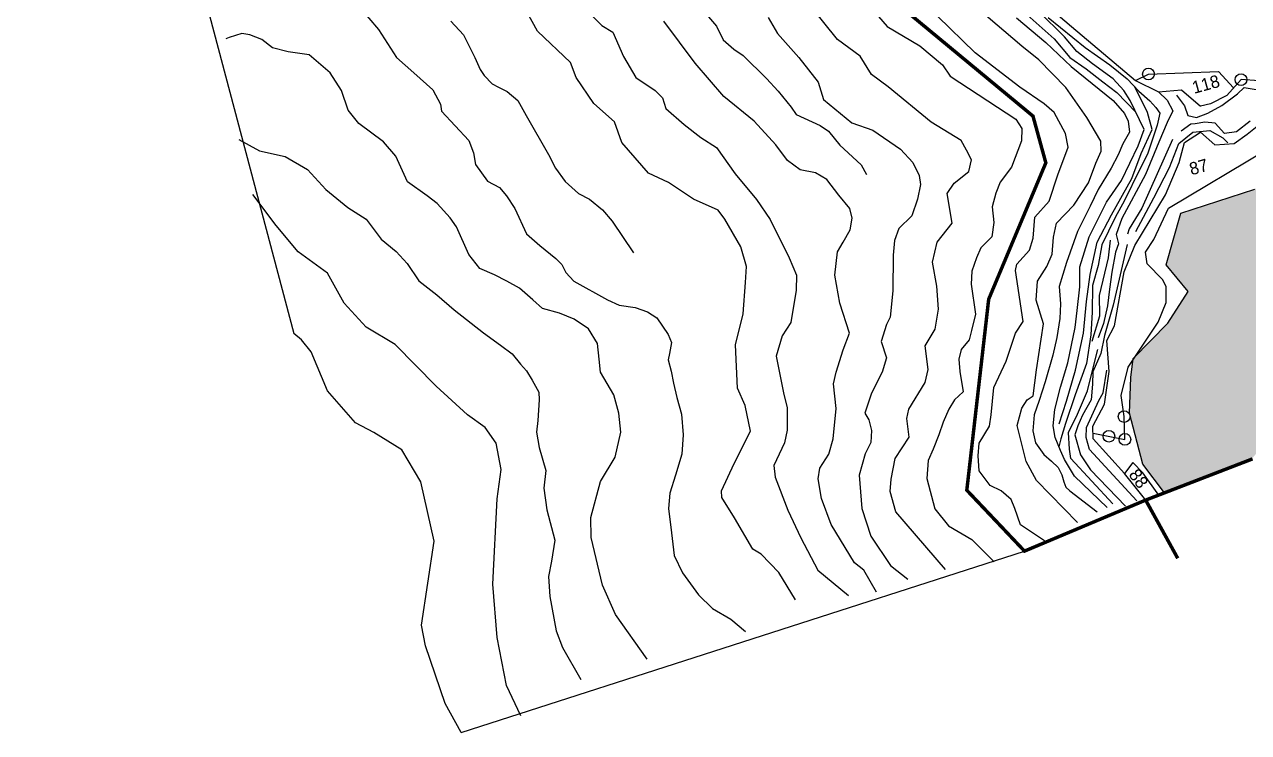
# Model space of a CAD drawing. Header units: metres. Extents: x 348792 to 355298, y 1756417 to 1761028.
# Drawn here: x 349190 to 350147, y 1756648 to 1757202 of the extents above; entities that cross this region are included whole.
import ezdxf

# ---------------------------------------------------------------- set-up
doc = ezdxf.new("R2010")
doc.units = ezdxf.units.M
doc.header["$MEASUREMENT"] = 0
doc.linetypes.add('DASHDOT', pattern=[1, 0.5, -0.25, 0, -0.25])
doc.linetypes.add('DIVIDE', pattern=[1.25, 0.5, -0.25, 0, -0.25, 0, -0.25])
for name, color, linetype in [('LINE_WATER', 4, 'Continuous'), ('OFF', 1, 'Continuous'), ('POLY_HATCH', 12, 'Continuous'), ('POLY_PARCEL', 6, 'Continuous'), ('POLY_WATER', 4, 'Continuous'), ('SYM_STONE', 1, 'Continuous'), ('TEXT_PARCEL', 7, 'Continuous'), ('V_BOUND_LINE', 7, 'Continuous'), ('V_BOUND_STREAM_LINE', 7, 'DASHDOT'), ('V_DIVIDE_LINE', 7, 'DIVIDE')]:
    doc.layers.add(name, color=color, linetype=linetype)
doc.styles.add('TEXT_MAP', font='KRDEV050.TTF')

# ---------------------------------------------------------------- blocks, each defined once
blk = doc.blocks.new('STONE')
blk.add_circle((0, 0), 0.851)
blk = doc.blocks.new('GFEW')
at = {"layer": 'POLY_HATCH'}
h = blk.add_hatch(dxfattribs=at)
h.set_pattern_fill('ZIGZAG', color=256, scale=15, style=0)
h.set_pattern_definition([(0, (2355.3488, 7774.6504), (1.875, 1.875), [1.875, -1.875]), (90, (2357.2238, 7774.6504), (-1.875, 1.875), [1.875, -1.875])])
edge = h.paths.add_edge_path()
edge.add_line((2655.58, 7960.59), (2636.77, 7955.55))
edge.add_line((2636.77, 7955.55), (2634.49, 7955.46))
edge.add_line((2634.49, 7955.46), (2629.76, 7949.19))
edge.add_line((2629.76, 7949.19), (2628.66, 7946.56))
edge.add_line((2628.66, 7946.56), (2623.53, 7944.57))
edge.add_line((2623.53, 7944.57), (2610.42, 7940.66))
edge.add_line((2610.42, 7940.66), (2606.67, 7939.44))
edge.add_line((2606.67, 7939.44), (2606.02, 7929.51))
edge.add_line((2606.02, 7929.51), (2606.33, 7927.52))
edge.add_line((2606.33, 7927.52), (2600.35, 7920.48))
edge.add_line((2600.35, 7920.48), (2597.98, 7921.63))
edge.add_line((2597.98, 7921.63), (2582.27, 7927.75))
edge.add_line((2582.27, 7927.75), (2564.89, 7926.07))
edge.add_line((2564.89, 7926.07), (2547.03, 7921.55))
edge.add_line((2547.03, 7921.55), (2540.75, 7922.24))
edge.add_line((2540.75, 7922.24), (2531.02, 7922.93))
edge.add_line((2531.02, 7922.93), (2528.21, 7922.8))
edge.add_line((2528.21, 7922.8), (2523.14, 7919.31))
edge.add_line((2523.14, 7919.31), (2511.41, 7910.36))
edge.add_line((2511.41, 7910.36), (2506.5, 7906.93))
edge.add_line((2506.5, 7906.93), (2495.55, 7905.83))
edge.add_line((2495.55, 7905.83), (2493.11, 7905.59))
edge.add_line((2493.11, 7905.59), (2491.15, 7910.43))
edge.add_line((2491.15, 7910.43), (2491.25, 7918.06))
edge.add_line((2491.25, 7918.06), (2492.81, 7922.95))
edge.add_line((2492.81, 7922.95), (2493.89, 7925.5))
edge.add_line((2493.89, 7925.5), (2500.07, 7929.12))
edge.add_line((2500.07, 7929.12), (2504.08, 7932.74))
edge.add_line((2504.08, 7932.74), (2502.05, 7937.32))
edge.add_line((2502.05, 7937.32), (2506.07, 7943.97))
edge.add_line((2506.07, 7943.97), (2517.34, 7944.46))
edge.add_line((2517.34, 7944.46), (2523.8, 7947.79))
edge.add_line((2523.8, 7947.79), (2531.45, 7944.46))
edge.add_line((2531.45, 7944.46), (2539.29, 7938.3))
edge.add_line((2539.29, 7938.3), (2547.88, 7933.97))
edge.add_line((2547.88, 7933.97), (2549.54, 7940.33))
edge.add_line((2549.54, 7940.33), (2555.82, 7945.51))
edge.add_line((2555.82, 7945.51), (2564.34, 7940.23))
edge.add_line((2564.34, 7940.23), (2566.79, 7938.76))
edge.add_line((2566.79, 7938.76), (2571.99, 7941.7))
edge.add_line((2571.99, 7941.7), (2578.55, 7935.43))
edge.add_line((2578.55, 7935.43), (2590.02, 7932.01))
edge.add_line((2590.02, 7932.01), (2593.94, 7929.95))
edge.add_line((2593.94, 7929.95), (2598.41, 7929.25))
edge.add_line((2598.41, 7929.25), (2600.47, 7934.44))
edge.add_line((2600.47, 7934.44), (2598.81, 7944.03))
edge.add_line((2598.81, 7944.03), (2599.97, 7948.91))
edge.add_line((2599.97, 7948.91), (2601.64, 7952.14))
edge.add_line((2601.64, 7952.14), (2609.18, 7955.76))
edge.add_line((2609.18, 7955.76), (2613.79, 7950.09))
edge.add_line((2613.79, 7950.09), (2614.18, 7955.76))
edge.add_line((2614.18, 7955.76), (2616.73, 7960.56))
edge.add_line((2616.73, 7960.56), (2622.9, 7959.97))
edge.add_line((2622.9, 7959.97), (2625.25, 7955.67))
edge.add_line((2625.25, 7955.67), (2625.55, 7965.55))
edge.add_line((2625.55, 7965.55), (2629.24, 7968.07))
edge.add_line((2629.24, 7968.07), (2634.11, 7966.64))
edge.add_line((2634.11, 7966.64), (2639.2, 7967.13))
edge.add_line((2639.2, 7967.13), (2639.04, 7963.64))
edge.add_line((2639.04, 7963.64), (2655.82, 7969.5))
edge.add_line((2655.82, 7969.5), (2667.2, 7978.05))
edge.add_line((2667.2, 7978.05), (2672.87, 7995.75))
edge.add_line((2672.87, 7995.75), (2677.6, 8010.29))
edge.add_line((2677.6, 8010.29), (2705.75, 8019.44))
edge.add_line((2705.75, 8019.44), (2713.58, 8022.08))
edge.add_line((2713.58, 8022.08), (2714.94, 8022.99))
edge.add_line((2714.94, 8022.99), (2717.13, 8023.72))
edge.add_line((2717.13, 8023.72), (2718.58, 8024.26))
edge.add_line((2718.58, 8024.26), (2722.32, 8025.81))
edge.add_line((2722.32, 8025.81), (2728.12, 8028.12))
edge.add_line((2728.12, 8028.12), (2730.21, 8028.93))
edge.add_line((2730.21, 8028.93), (2732.67, 8029.21))
edge.add_line((2732.67, 8029.21), (2742.68, 8032.3))
edge.add_line((2742.68, 8032.3), (2747.51, 8033.21))
edge.add_line((2747.51, 8033.21), (2754.7, 8033.57))
edge.add_line((2754.7, 8033.57), (2758.56, 8034.51))
edge.add_line((2758.56, 8034.51), (2762.29, 8035.05))
edge.add_line((2762.29, 8035.05), (2769.67, 8038.24))
edge.add_line((2769.67, 8038.24), (2779.77, 8041.42))
edge.add_line((2779.77, 8041.42), (2789.24, 8044.51))
edge.add_line((2789.24, 8044.51), (2792.51, 8045.14))
edge.add_line((2792.51, 8045.14), (2799.21, 8046.09))
edge.add_line((2799.21, 8046.09), (2802.21, 8047.27))
edge.add_line((2802.21, 8047.27), (2805.49, 8050))
edge.add_line((2805.49, 8050), (2808.43, 8051.22))
edge.add_line((2808.43, 8051.22), (2808.54, 8048.86))
edge.add_line((2808.54, 8048.86), (2808.54, 8047.09))
edge.add_line((2808.54, 8047.09), (2802.85, 8043.18))
edge.add_line((2802.85, 8043.18), (2789.33, 8040.93))
edge.add_line((2789.33, 8040.93), (2785.41, 8038.68))
edge.add_line((2785.41, 8038.68), (2772.42, 8033.74))
edge.add_line((2772.42, 8033.74), (2755.57, 8029.44))
edge.add_line((2755.57, 8029.44), (2744.69, 8022.98))
edge.add_line((2744.69, 8022.98), (2735.09, 8018.08))
edge.add_line((2735.09, 8018.08), (2729.93, 8015.59))
edge.add_line((2729.93, 8015.59), (2722.29, 8010.7))
edge.add_line((2722.29, 8010.7), (2718.76, 8008.15))
edge.add_line((2718.76, 8008.15), (2718.68, 8004.87))
edge.add_line((2718.68, 8004.87), (2716.03, 8004.62))
edge.add_line((2716.03, 8004.62), (2712.49, 8005.28))
edge.add_line((2712.49, 8005.28), (2695.51, 8007.6))
edge.add_line((2695.51, 8007.6), (2694.11, 8004.9))
edge.add_line((2694.11, 8004.9), (2694.2, 8003.04))
edge.add_line((2694.2, 8003.04), (2691.13, 7992.61))
edge.add_line((2691.13, 7992.61), (2690.65, 7988.63))
edge.add_line((2690.65, 7988.63), (2679.92, 7966.73))
edge.add_line((2679.92, 7966.73), (2678.89, 7964.03))
edge.add_line((2678.89, 7964.03), (2675.61, 7964.4))
at = {"layer": 'LINE_WATER'}
for points in [[(2459.62, 7903.28), (2454.89, 7913.24), (2454.89, 7916.31), (2455.53, 7917.97), (2456.87, 7920.71), (2459.62, 7923.14), (2460, 7925.85), (2460.64, 7927.06), (2463.96, 7930.13), (2464.85, 7931.85), (2465.37, 7935.23), (2467.41, 7937.21), (2468.64, 7939.85), (2469.28, 7943.11), (2469.59, 7946.62), (2471, 7949.24), (2473.83, 7951.31), (2474.28, 7955.66), (2475.62, 7956.8), (2478.11, 7957.89), (2478.94, 7959.42), (2478.62, 7960.95), (2478.24, 7962.49), (2474.78, 7966.22), (2470.11, 7972.8), (2468.26, 7975.16), (2467.4, 7978.14), (2464.89, 7981.33), (2462.38, 7987.1)], [(2474.54, 7903.48), (2471.8, 7906.66), (2471.63, 7909.13), (2471.45, 7910.55), (2470.39, 7912.14), (2469.06, 7913.28), (2468.09, 7915.76), (2468.53, 7917.88), (2469.15, 7919.64), (2471.27, 7921.59), (2471.89, 7923.09), (2473.31, 7926.8), (2476.07, 7930.02), (2478.46, 7933.56), (2479.96, 7934.88), (2480.84, 7942.3), (2481.28, 7943.1), (2483.58, 7944.6), (2484.55, 7946.1), (2485.55, 7948.98), (2488.2, 7950.66), (2490.41, 7954.02), (2492.88, 7957.46), (2493.06, 7959.49), (2492.26, 7962.85), (2491.2, 7964.44), (2488.46, 7967.71), (2483.58, 7974.2), (2479.7, 7980.74)], [(2479.81, 7904.8), (2475.72, 7912.22), (2474.99, 7915.24), (2475.15, 7920.63), (2476.46, 7922.84), (2477.52, 7923.82), (2478.5, 7924.14), (2479.97, 7927.65), (2482.67, 7933.77), (2482.59, 7937.34), (2483.48, 7939.95), (2485.36, 7941.67), (2486.59, 7943.14), (2487.4, 7945.5), (2488.38, 7947.3), (2491.49, 7949.18), (2494.35, 7951.71), (2496.16, 7954.19), (2497.38, 7955.66), (2497.71, 7957.05), (2496.65, 7960.89), (2494.85, 7965.87), (2492.15, 7970.77), (2490.34, 7973.34), (2485.77, 7980.03)], [(2456.05, 7987.05), (2456.74, 7984.46), (2458.79, 7980.28), (2460.54, 7976.11), (2460.62, 7973.48), (2463.66, 7969.15), (2466.32, 7967.32), (2469.44, 7963.6), (2470.68, 7961.28), (2471.06, 7959.23), (2470.9, 7957.94), (2469.92, 7955.97), (2468.47, 7953.91), (2466.19, 7952.62), (2465.13, 7951.1), (2464.37, 7949.13), (2462.97, 7944.17), (2461.6, 7940.6), (2460.77, 7939.69), (2459.4, 7937.56), (2459.48, 7935.05), (2458.34, 7933.23), (2456.06, 7930.72), (2454.38, 7928.17), (2454.68, 7927.11), (2454.61, 7925.51), (2454.08, 7923.84), (2452.86, 7922.47), (2451.19, 7919.74), (2450.28, 7915.03), (2450.5, 7910.78), (2452.11, 7905.95), (2454.01, 7903.37)], [(2490.68, 7977.49), (2493.78, 7972.92), (2496.4, 7968.59), (2500.97, 7962.23), (2502.03, 7960.02), (2502.28, 7958.8), (2502.03, 7957.21), (2500.64, 7955.82), (2499.58, 7954.51), (2498.11, 7952.88), (2495.49, 7950.43), (2493.7, 7948.39), (2491, 7945.37), (2488.23, 7941.45), (2486.33, 7938.38), (2485.84, 7935.93), (2485.19, 7933.89), (2484.05, 7931.36), (2482.82, 7929.07), (2480.7, 7925.64), (2479.15, 7923.28), (2477.92, 7921.48), (2477.1, 7919.28), (2477.02, 7917.5), (2477.75, 7915.54), (2478.57, 7914.32), (2479.22, 7913.18), (2479.47, 7912.03), (2479.47, 7910.97), (2479.55, 7910.16), (2479.96, 7909.5), (2482.98, 7905.5)], [(2449.15, 7902.76), (2448.23, 7906.33), (2447.17, 7907.7), (2445.42, 7913.93), (2445.04, 7917.96), (2445.33, 7920.81), (2446.01, 7922.25), (2447.76, 7923.85), (2448.98, 7925.82), (2450.57, 7929.92), (2451.11, 7933.49), (2451.94, 7935.01), (2453.77, 7937.82), (2455.3, 7939.92), (2455.08, 7944.47), (2455.46, 7948.58), (2456.75, 7951.69), (2457.89, 7952.83), (2459.33, 7954.31), (2460.09, 7955.83), (2460.09, 7957.27), (2459.1, 7959.55), (2458.04, 7962.21), (2456.67, 7963.57), (2454.69, 7964.56), (2453.25, 7966.38), (2452.24, 7969.01), (2450.11, 7973.12), (2446.84, 7977.75), (2444.11, 7983.45), (2441.36, 7990.55)], [(2431.39, 7994.36), (2432.53, 7992.31), (2433.82, 7990.94), (2434.36, 7987.14), (2435.28, 7983.76), (2437.49, 7981.18), (2438.25, 7979.89), (2438.32, 7978.29), (2440.22, 7975.33), (2442.05, 7972.9), (2443.88, 7970.9), (2445.47, 7966.5), (2447.45, 7962.09), (2448.6, 7958.79), (2449.74, 7952.72), (2450.12, 7950.06), (2449.51, 7947.93), (2447.53, 7943.64), (2445.78, 7942.12), (2444.18, 7939.54), (2443.8, 7934.15), (2443.72, 7931.9), (2442.88, 7928.78), (2442.05, 7927.11), (2439.69, 7924.38), (2439.39, 7922.7), (2439.92, 7917.59), (2440.68, 7913.26), (2441.82, 7908.1), (2445.09, 7903.39)], [(2491.65, 7978.48), (2495.08, 7973.09), (2496.55, 7969.9), (2498.43, 7967.7), (2500.23, 7965.25), (2501.78, 7963.21), (2503.69, 7959.74)], [(2484.53, 7905.75), (2481.18, 7911.38), (2480.45, 7914.07), (2480.2, 7915.46), (2479.96, 7917.5), (2480.12, 7919.22), (2481.02, 7921.42), (2482.66, 7924.32), (2484.62, 7927.42), (2486.99, 7932.07), (2487.89, 7934.36), (2489.19, 7937.54), (2489.94, 7940.35), (2492.39, 7944.18), (2496.14, 7948.35), (2499.08, 7950.79), (2502.7, 7955), (2504.17, 7957.04), (2503.35, 7961.61), (2502.86, 7963.24), (2501.8, 7965.28), (2499.51, 7968.14), (2497.79, 7970.48), (2496.64, 7973.01), (2494.03, 7977.5)], [(2437.56, 7904.83), (2436.27, 7909.24), (2434.52, 7912.5), (2433.54, 7913.49), (2432.17, 7918.58), (2431.18, 7921.92), (2431.41, 7922.83), (2434.22, 7926.18), (2437.73, 7930.03), (2437.95, 7933.83), (2437.57, 7936.56), (2438.94, 7942.64), (2441.22, 7946.7), (2442.74, 7950.95), (2443.5, 7953.15), (2443.43, 7956.12), (2442.29, 7960.6), (2441.68, 7962.12), (2438.69, 7964.59), (2435.81, 7967.86), (2433.38, 7969.91), (2430.87, 7975.22), (2430.63, 7978.38), (2428.42, 7981.72), (2426.98, 7986.05), (2426.75, 7988.33), (2423.39, 7993.98), (2422.63, 7997.09)], [(2447.76, 7989.42), (2448.53, 7987.8), (2448.91, 7985.67), (2450.05, 7983.93), (2451.11, 7982.71), (2453.47, 7978.61), (2454.62, 7976.39), (2455.84, 7973.65), (2456.22, 7972.44), (2459.18, 7970.01), (2460.09, 7968.87), (2461.17, 7966.49), (2463.37, 7962.92), (2463.75, 7961.4)], [(2411.67, 7998.69), (2412.89, 7996.3), (2413.63, 7992.7), (2413.88, 7990.82), (2414.25, 7989.85), (2415.04, 7988.38), (2415.78, 7987.65), (2416.82, 7986.73), (2417.98, 7985.08), (2418.53, 7982.64), (2420.19, 7976.37), (2420.62, 7974.17), (2421.47, 7971.97), (2422.88, 7969.77), (2424.16, 7968.55), (2425.57, 7966.59), (2426.51, 7964.6), (2428.28, 7959.4)], [(2471.07, 7983.8), (2472.27, 7981.22), (2476.13, 7977.28), (2478.53, 7973.75), (2479.19, 7971.89), (2486.69, 7963.37), (2487.18, 7961.84), (2486.64, 7960.16), (2484.24, 7956.86), (2482.08, 7955.19), (2481.06, 7953.81), (2480.04, 7952.07), (2479.64, 7949.83), (2478.81, 7947.91), (2476.89, 7946.76), (2475.87, 7945.55), (2474.72, 7943.89), (2474.14, 7942.1), (2473.57, 7937.76), (2472.42, 7935.59), (2471.72, 7934.38), (2470.25, 7933.36), (2469.55, 7932.08), (2469.22, 7930.32), (2468.9, 7927.38), (2467.36, 7926.62), (2466.21, 7925.53), (2464.94, 7923.94), (2463.85, 7922.34), (2462.51, 7920.55), (2461.36, 7919.15), (2460.51, 7916.69), (2460.45, 7912.16), (2461.73, 7909.28), (2464.47, 7906.48), (2466.71, 7902.52)], [(2495.09, 7976.31), (2499.11, 7970.71), (2501.89, 7967.36), (2503.76, 7964.75), (2504.91, 7962.55), (2506.07, 7960.8), (2506.64, 7959.66), (2506.96, 7958.68), (2506.15, 7957.13), (2505.41, 7955.98), (2503.7, 7953.45), (2501.98, 7951.57), (2498.72, 7947.9), (2496.76, 7945.86), (2493.86, 7942.54), (2492.56, 7939.84), (2491, 7937.23), (2489.94, 7933.56), (2488.88, 7930.45), (2487.17, 7926.62), (2484.39, 7922.7), (2481.94, 7919.03), (2480.71, 7917.07), (2480.13, 7916.05)], [(2399.42, 8004.21), (2401.27, 8000.27), (2402.68, 7995.69), (2404.51, 7992.93), (2406.53, 7989.82), (2407.02, 7987.5), (2406.91, 7986.48), (2409.6, 7981.35), (2409.78, 7979.46), (2409.6, 7977.74), (2410.64, 7974.99), (2412.1, 7973.65), (2412.73, 7972.21), (2413.4, 7970.13), (2414.08, 7966.16), (2415.48, 7964.02), (2417.2, 7961.57), (2417.82, 7960.49), (2418.06, 7959.27), (2418.86, 7957.74), (2422.83, 7953.83), (2424.24, 7952.67), (2426.38, 7951.69), (2427.97, 7950.65), (2429, 7949.43), (2429.98, 7946.68), (2430.11, 7945.46), (2429.43, 7943.99), (2429.01, 7943.16), (2428.95, 7941.45), (2428.82, 7939.68), (2428.76, 7937.54), (2428.76, 7935.09), (2428.21, 7932.1), (2427.3, 7929.47), (2425.58, 7926.78), (2424.11, 7924.48), (2423.32, 7922.41), (2422.83, 7918.92), (2422.34, 7915.62), (2422.83, 7912.9), (2424.24, 7909.24), (2425.65, 7906.79), (2427.79, 7904.59), (2429.38, 7902.33)], [(2414.58, 7902.21), (2411.89, 7909.67), (2411.22, 7914.25), (2411.46, 7921.34), (2412.18, 7924.13), (2414.87, 7928.77), (2417.87, 7931.59), (2419.64, 7934.89), (2420.07, 7937.58), (2420.07, 7940.36), (2419.09, 7944.03), (2419.4, 7945.86), (2419.76, 7948.12), (2419.09, 7950.51), (2417.44, 7952.4), (2415.61, 7953.81), (2413.44, 7955.12), (2412.4, 7956.71), (2410.99, 7958.85), (2409.52, 7960.31), (2408.06, 7961.66), (2406.22, 7963.12), (2405.24, 7965.48), (2404.56, 7969.82), (2404.01, 7971.29), (2402.79, 7973.8), (2401.69, 7975.26), (2399.49, 7977.95), (2398.81, 7981.97), (2397.65, 7984.47), (2394.9, 7987.96), (2393.92, 7990.22), (2393.74, 7993.21), (2392.86, 7996.12), (2390.6, 7999.42), (2387.79, 8000.64), (2385.77, 8001.8), (2384.61, 8003.39), (2383.14, 8004.49), (2382.04, 8004.98), (2380.15, 8004.92), (2379.6, 8004.86)], [(2377.58, 7990.29), (2380.02, 7987.96), (2383.39, 7986.19), (2386.02, 7983.5), (2387.79, 7980.02), (2390.18, 7976.63), (2392.26, 7974.31), (2393.61, 7970.95), (2395.2, 7968.69), (2396.31, 7966.58), (2397.23, 7963.7), (2399.25, 7961.07), (2401.08, 7958.32), (2404.28, 7954.01), (2406.17, 7951.63), (2407.46, 7949.98), (2408.25, 7948.21), (2408.8, 7947.05), (2409.23, 7945.52), (2409.72, 7943.62), (2409.47, 7942.52), (2408.49, 7939.68), (2407.88, 7938.09), (2407.63, 7935.89), (2407.69, 7932.4), (2406.72, 7930.02), (2406.34, 7926.86), (2406.28, 7922.34), (2405, 7919.53), (2404.02, 7917.51), (2403.41, 7914.7), (2402.98, 7909.65), (2403.22, 7907.08), (2404.57, 7901.94)], [(2394.8, 7899.19), (2393.98, 7903.92), (2394.49, 7911), (2395.93, 7918.6), (2399.84, 7930.3), (2401.5, 7934.24), (2401.81, 7938.14), (2400.88, 7940.71), (2398.93, 7943.17), (2395.62, 7948.37), (2391.51, 7955.76), (2388.12, 7959.26), (2385.97, 7963.46), (2384.84, 7968.29), (2381.55, 7972.4), (2379.49, 7976.91), (2377.42, 7982.11)], [(2481.04, 7919.27), (2482.92, 7922.13), (2485.37, 7926.13), (2487.9, 7930.94), (2489.53, 7935.27), (2491.09, 7938.86), (2493.29, 7943.11), (2496.33, 7946.36), (2500.58, 7950.68), (2502.86, 7953.78), (2505.31, 7956.72), (2505.31, 7959.25), (2504.51, 7963.31)], [(2507.61, 7961.73), (2508.5, 7960.23), (2508.91, 7958.52), (2507.68, 7957.13), (2505.72, 7954.68), (2502.62, 7950.68), (2497.64, 7945.46), (2496.23, 7943.45), (2496.23, 7942.06), (2495.5, 7941), (2494.19, 7938.39), (2493.21, 7936.1), (2492.31, 7933.82), (2491.09, 7931.53), (2489.78, 7929.74)], [(2509.99, 7960.56), (2510.7, 7958.79), (2510.79, 7957.29), (2511.94, 7956.67), (2513.7, 7956.85), (2515.91, 7957.38), (2518.56, 7958.44), (2519.71, 7959.06), (2523.16, 7957.47), (2524.92, 7956.67), (2527.57, 7956.32), (2530.58, 7955.35), (2532.61, 7954.56), (2536.01, 7953.39), (2538.93, 7952.86), (2543.35, 7952.16), (2545.82, 7951.89)], [(2519.27, 7954.11), (2516.97, 7953.14), (2515.21, 7953.41), (2514.32, 7955.17), (2512.91, 7955.7), (2511.49, 7955.88), (2510.88, 7955.97), (2509.29, 7955.35)], [(2507.75, 7954.53), (2500.86, 7946.14), (2498.29, 7943.75), (2497.85, 7943.05)], [(2499.09, 7943.14), (2502.89, 7947.11), (2506.25, 7950.73), (2508.45, 7953.73), (2510.84, 7954.79), (2513.31, 7954.35), (2514.82, 7952.85), (2515.35, 7951.97)], [(2497.38, 7941.65), (2493.13, 7933.74), (2490.76, 7929.82), (2489.54, 7927.45), (2487.73, 7925.2), (2487.24, 7923.49), (2486.42, 7921.37), (2484.63, 7919.57), (2483.56, 7918.26), (2482.83, 7917.12), (2482.83, 7914.1), (2483.65, 7911.65), (2487.16, 7905.2)], [(2488.8, 7929.49), (2490.84, 7932.76), (2491.58, 7935.61), (2494.27, 7940.51), (2495.25, 7942.88)], [(2485.44, 7906.02), (2481.36, 7913.94), (2481.52, 7915.33), (2482.01, 7917.69), (2483.97, 7919.9), (2486.26, 7922.75), (2488.14, 7926.1), (2489.28, 7928.14)], [(2488.95, 7905.53), (2484.3, 7914.51), (2484.3, 7916.31), (2484.71, 7917.69), (2487.48, 7920.96), (2488.38, 7921.86), (2489.77, 7924.88)]]:
    blk.add_lwpolyline(points, dxfattribs=at)
at = {"layer": 'OFF'}
for points in [[(2416.29, 8111.33), (2390.87, 8110.86), (2377.34, 8106.42), (2378.94, 8087.55), (2377.79, 7961.18)], [(2385.83, 7899.13), (2471.34, 7902.83)]]:
    blk.add_lwpolyline(points, dxfattribs=at)
at = {"layer": 'POLY_HATCH'}
blk.add_lwpolyline([(2506.5, 7906.93), (2495.55, 7905.83), (2493.11, 7905.59), (2491.15, 7910.43), (2491.25, 7918.06), (2492.81, 7922.95), (2493.89, 7925.5), (2500.07, 7929.12), (2504.08, 7932.74), (2502.05, 7937.32), (2506.07, 7943.97), (2517.34, 7944.46)], dxfattribs=at)
at = {"layer": 'POLY_PARCEL'}
for points in [[(2504.83, 7964.2), (2506.9, 7964.59), (2516.74, 7962.24), (2518.22, 7959.39)], [(2485.43, 7916.65), (2489.62, 7914.56), (2490.39, 7917.77), (2490.77, 7920.83), (2492.84, 7924.5), (2498.76, 7929.61), (2500.6, 7932.06), (2501.21, 7934.28), (2500.98, 7935.43), (2499.45, 7938.18), (2499.68, 7939.87), (2501.29, 7941.32), (2504.55, 7945.12), (2504.55, 7945.12), (2520.5, 7949.53), (2526.75, 7950.4), (2531.34, 7948.94), (2534.1, 7947.11), (2536.02, 7944.96)], [(2492.22, 7905.5), (2490.85, 7909.2), (2489.85, 7911.03), (2488.26, 7909.81)]]:
    blk.add_lwpolyline(points, dxfattribs=at)
at = {"layer": 'POLY_WATER'}
for points in [[(2490, 7985.95), (2498, 7974.17), (2504.83, 7964.2), (2507.61, 7961.73), (2510.9, 7961.11), (2512.94, 7958.13)], [(2522.04, 7959.39), (2519.59, 7960.26), (2516.99, 7958.61), (2514.39, 7958.05), (2512.94, 7958.13)], [(2490.19, 7905.3), (2488.26, 7909.81), (2485.24, 7915.85), (2485.65, 7917.63), (2488.12, 7920.24), (2490.05, 7924.63), (2490.87, 7929.02), (2492.52, 7930.8), (2495.95, 7937.93), (2498.43, 7941.23), (2504.64, 7947.09), (2507.8, 7951.07), (2509.31, 7953.67), (2511.92, 7954.49), (2513.43, 7952.16), (2516.18, 7951.61), (2518.38, 7952.44), (2523.73, 7954.77)], [(2385.83, 7899.13), (2384.74, 7903.79), (2384.2, 7912.56), (2384.42, 7915.59), (2389.41, 7926.86), (2389.83, 7935.62), (2388.42, 7940.82), (2385.17, 7944.29), (2383, 7946.34), (2380.29, 7951.87), (2379.53, 7957.93), (2378.66, 7959.99), (2377.79, 7961.18)]]:
    blk.add_lwpolyline(points, dxfattribs=at)
at = {"layer": 'V_BOUND_LINE', "const_width": 0.5}
blk.add_lwpolyline([(2490.19, 7905.3), (2506.67, 7906.95)], dxfattribs=at)
at = {"layer": 'V_BOUND_STREAM_LINE', "ltscale": 10, "const_width": 0.5}
blk.add_lwpolyline([(2490.19, 7905.3), (2471.34, 7902.83), (2465.63, 7913.53), (2476, 7939.32), (2489.19, 7956.14), (2489.19, 7963.15), (2475.44, 7982.77)], dxfattribs=at)
at = {"layer": 'V_DIVIDE_LINE', "ltscale": 10, "const_width": 0.5}
blk.add_lwpolyline([(2490.19, 7905.3), (2492.43, 7895.95), (2492.43, 7895.95)], dxfattribs=at)
at = {"layer": 'SYM_STONE'}
for p in [(2506.9, 7964.59), (2519.59, 7960.26), (2490.39, 7917.77), (2487.51, 7915.61), (2489.62, 7914.56)]:
    blk.add_blockref('STONE', p, dxfattribs=at)
at = {"layer": 'TEXT_PARCEL', "style": 'TEXT_MAP'}
for s, p in [('118', (2512.5, 7960.07)), ('87', (2509, 7948.82))]:
    blk.add_text(s, height=1.8, dxfattribs=at).set_placement(p)
blk.add_text('88', height=1.8, rotation=290.9684, dxfattribs=at).set_placement((2488.71, 7909.5))
blk = doc.blocks.new('HLJDVB')
at = {"xscale": 5.406448492920397, "yscale": 5.406448492920397, "zscale": 5.406448492920397, "rotation": 15.36646372397121}
blk.add_blockref('GFEW', (348410.6, 1712050.69), dxfattribs=at)

msp = doc.modelspace()

# ---------------------------------------------------------------- block references
msp.add_blockref('HLJDVB', (0, 0))

doc.saveas('drawing.dxf')
